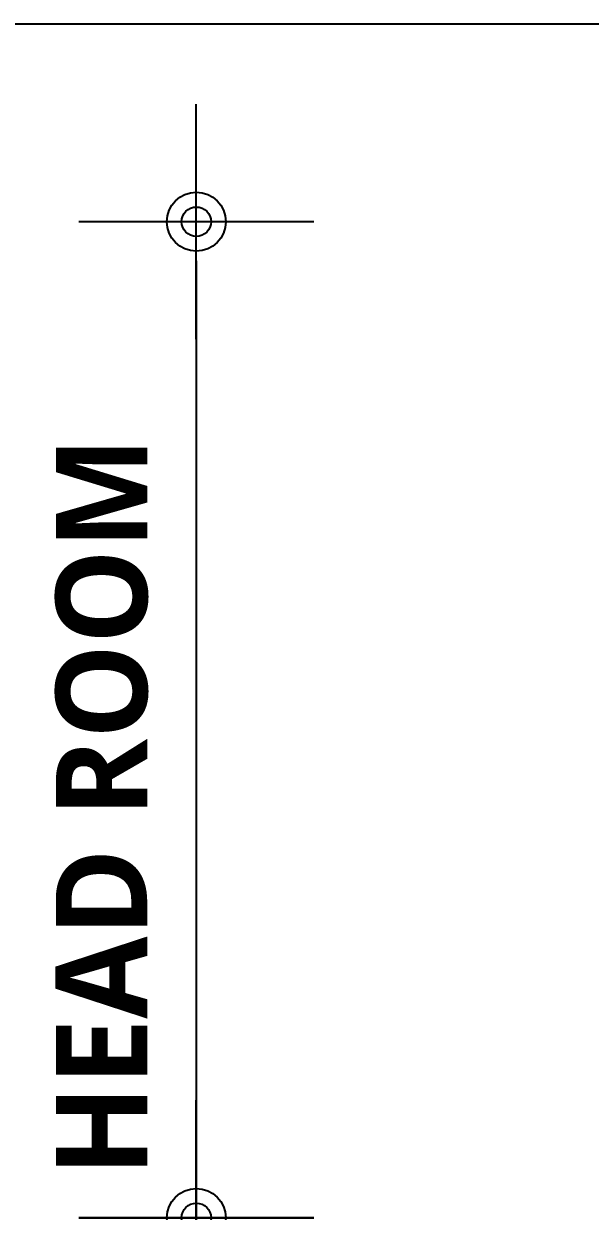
# Model space of a CAD drawing. Header units: millimetres. Extents: x 0 to 190005487, y 0 to 455456909.
# Drawn here: x 89366 to 90234, y 26882 to 28700 of the extents above; entities that cross this region are included whole.
import ezdxf

# ---------------------------------------------------------------- set-up
doc = ezdxf.new("R2010")
doc.units = ezdxf.units.MM
doc.header["$LTSCALE"] = 400
doc.header["$MEASUREMENT"] = 0
doc.header["$PDSIZE"] = -10
doc.layers.get('0').update_dxf_attribs({"linetype": 'CONTINUOUS'})
doc.layers.get('Defpoints').update_dxf_attribs({"color": 153, "linetype": 'CONTINUOUS'})
doc.layers.add('Defpoint', color=161, linetype='CONTINUOUS', plot=False)
doc.layers.add('dim', color=7, linetype='CONTINUOUS')
doc.layers.add('NDIM', color=7, linetype='CONTINUOUS')
doc.styles.add('SH_대대리576', font='NanumGothicBold.ttf')
doc.dimstyles.new('NDIM', dxfattribs={"dimscale": 5, "dimtxt": 3.5, "dimasz": 1.5, "dimexe": 2, "dimexo": 5, "dimgap": 1, "dimtad": 1, "dimdec": 0, "dimrnd": 0.25, "dimzin": 0, "dimdsep": 46, "dimlunit": 6, "dimblk": 'Z_DOT', "dimblk2": '_CIDOT', "dimcen": 5, "dimclrd": 256, "dimclre": 256, "dimclrt": 3, "dimadec": 0, "dimazin": 0, "dimtfac": 1, "dimtdec": 0, "dimtix": 1, "dimtmove": 2, "dimatfit": 1, "dimfxl": 1, "dimtolj": 1, "dimtzin": 0, "dimarcsym": 0})

# ---------------------------------------------------------------- blocks, each defined once
blk = doc.blocks.new('Z_DOT')
at = {"layer": 'dim', "color": 0}
for p, q in [((0, -3), (0, 3)), ((-3, 0), (3, 0))]:
    blk.add_line(p, q, dxfattribs=at)
for radius in [0.75, 0.375]:
    blk.add_circle((0, 0), radius, dxfattribs=at)
blk = doc.blocks.new('*D1392')
at = {"layer": 'Defpoints', "color": 0}
for p in [(509.2, 2718.4), (271.4, 468.4), (509.2, 468.4)]:
    blk.add_point(p, dxfattribs=at)
at = {"layer": 'NDIM', "lineweight": -2}
for p, q in [((309.2, 2718.4), (191.4, 2718.4)), ((271.4, 2658.4), (271.4, 528.4)), ((309.2, 468.4), (191.4, 468.4))]:
    blk.add_line(p, q, dxfattribs=at)
at = {"layer": 'NDIM', "linetype": 'ByBlock', "lineweight": -2, "xscale": 60, "yscale": 60, "zscale": 60}
for p, rotation in [((271.4, 2718.4), 90), ((271.4, 468.4), 270)]:
    blk.add_blockref('Z_DOT', p, dxfattribs=dict(at, rotation=rotation))
at = {"layer": 'NDIM', "color": 3, "insert": (127.2, 1397.9), "char_height": 140, "attachment_point": 5, "rotation": 90, "style": 'SH_대대리576'}
blk.add_mtext('\\A1;OPENING HEIGHT', dxfattribs=at)
blk = doc.blocks.new('_CIDOT')
at = {"color": 0, "linetype": 'ByBlock'}
blk.add_line((2, 0), (-1, 0), dxfattribs=at)
at = {"color": 0, "linetype": 'ByBlock', "const_width": 0.5}
blk.add_lwpolyline([(-0.25, 0, 1), (0.25, 0, 1)], format="xyb", close=True, dxfattribs=at)
blk = doc.blocks.new('*D1393')
at = {"layer": 'Defpoints', "color": 0}
for p in [(509.2, 4243.6), (271.4, 2718.4), (509.2, 2718.4)]:
    blk.add_point(p, dxfattribs=at)
at = {"layer": 'NDIM', "lineweight": -2}
for p, q in [((309.2, 4243.6), (191.4, 4243.6)), ((271.4, 4183.6), (271.4, 2778.4)), ((309.2, 2718.4), (191.4, 2718.4))]:
    blk.add_line(p, q, dxfattribs=at)
at = {"layer": 'NDIM', "linetype": 'ByBlock', "lineweight": -2, "xscale": 60, "yscale": 60, "zscale": 60}
for p, rotation in [((271.4, 4243.6), 90), ((271.4, 2718.4), 270)]:
    blk.add_blockref('Z_DOT', p, dxfattribs=dict(at, rotation=rotation))
at = {"layer": 'NDIM', "color": 3, "insert": (127.2, 3347.9), "char_height": 140, "attachment_point": 5, "rotation": 90, "style": 'SH_대대리576'}
blk.add_mtext('\\A1;HEAD ROOM', dxfattribs=at)
blk = doc.blocks.new('A$C643E1396')
at = {"layer": 'NDIM'}
for base, p1, p2, text, picture, middle in [((271.4, 2718.4, 379.3), (509.2, 4243.6, 411.8), (509.2, 2718.4, 363.2), 'HEAD ROOM', '*D1393', (127.2, 3347.9, 379.3)), ((271.4, 468.4, 379.3), (509.2, 2718.4, 411.8), (509.2, 468.4, 363.2), 'OPENING HEIGHT', '*D1392', (127.2, 1397.9, 379.3))]:
    dim = blk.add_linear_dim(base=base, p1=p1, p2=p2, angle=90, text=text, dimstyle='NDIM', override={"dimscale": 40, "dimclrd": 256, "dimclre": 256, "dimatfit": 3}, dxfattribs=at)
    dim.commit()
    dim.dimension.update_dxf_attribs({"geometry": picture, "text_midpoint": middle, "dimtype": 160})

msp = doc.modelspace()

# ---------------------------------------------------------------- linework, layer by layer
at = {"layer": 'Defpoint'}
msp.add_lwpolyline([(85000, 1000), (85000, 28700), (120500, 28700), (120500, 1000)], close=True, dxfattribs=at)

# ---------------------------------------------------------------- block references
msp.add_blockref('A$C643E1396', (89359, 24153.3))

doc.saveas('drawing.dxf')
